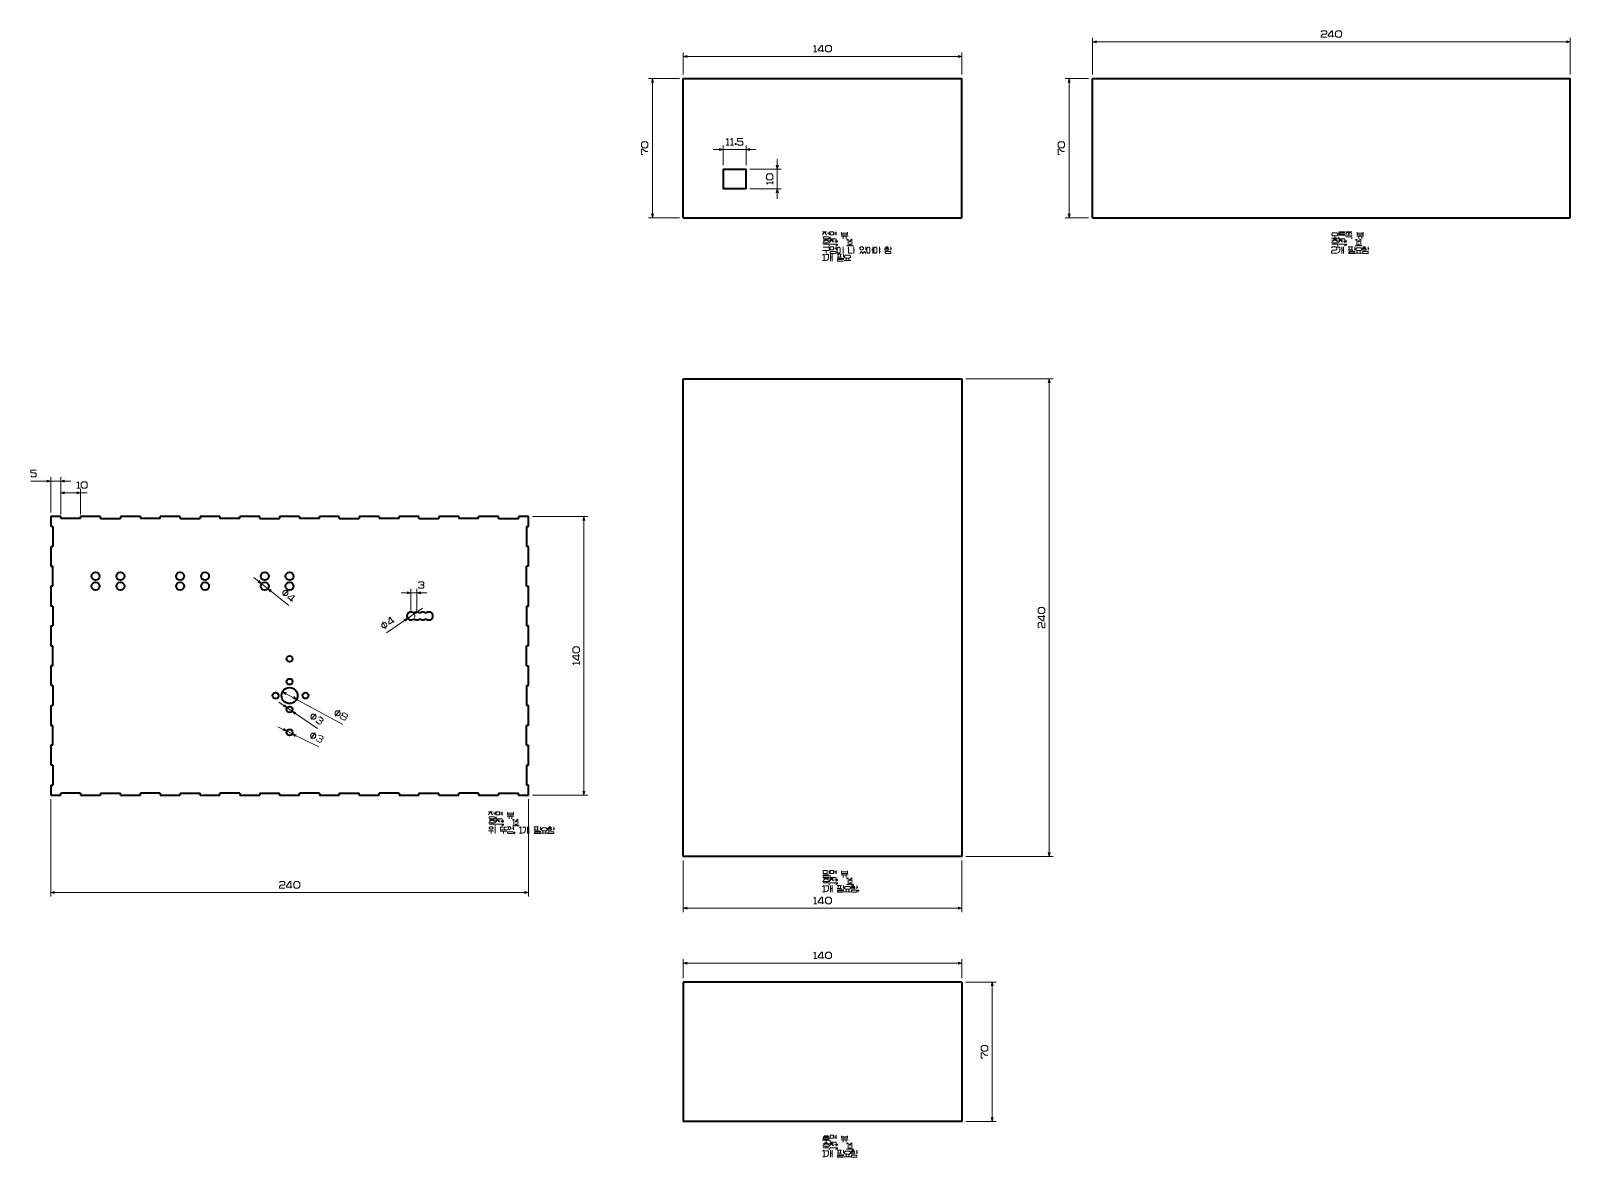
# Model space of a CAD drawing. Extents: x 31 to 805, y 13 to 580.
import ezdxf

# ---------------------------------------------------------------- set-up
doc = ezdxf.new("R2010")
doc.units = 0

msp = doc.modelspace()

# ---------------------------------------------------------------- linework, layer by layer
at = {"color": 7, "lineweight": 13, "ltscale": 0.462764}
for p, q in [((564.587524, 557.527039), (564.587524, 576.037598)), ((804.587524, 557.527039), (804.587524, 576.037598))]:
    msp.add_line(p, q, dxfattribs=at)
at = {"color": 7, "lineweight": 13}
for p, q in [((564.587524, 574.037598), (804.587524, 574.037598)), ((358.906921, 566.64917), (498.906921, 566.64917)), ((343.373138, 485.527039), (343.373138, 555.527039)), ((552.764893, 485.527039), (552.764893, 555.527039)), ((373.906921, 519.829102), (395.406921, 519.829102)), ((406.131927, 495.027039), (406.131927, 515.027039)), ((500.906921, 404.534973), (544.781555, 404.534973)), ((542.781555, 164.534988), (542.781555, 404.534973)), ((30.986118, 353.173035), (51.036259, 353.173035)), ((143.057419, 304.767578), (160.733292, 290.711426)), ((209.738037, 276.967926), (227.80722, 289.372528)), ((155.64473, 242.041351), (175.121674, 228.92569)), ((157.525467, 247.327576), (187.768982, 230.814972)), ((155.205017, 229.78241), (175.745026, 219.667206)), ((358.906921, 162.534988), (358.906921, 136.548599)), ((498.906921, 162.534988), (498.906921, 136.548599)), ((500.906921, 164.534988), (544.781555, 164.534988)), ((358.906921, 138.548599), (498.906921, 138.548599)), ((358.906921, 110.938606), (498.906921, 110.938606)), ((514.130066, 31.398525), (514.130066, 101.398521))]:
    msp.add_line(p, q, dxfattribs=at)
at = {"color": 7, "lineweight": 13, "ltscale": 0.278053}
for p, q in [((358.906921, 557.527039), (358.906921, 568.64917)), ((498.906921, 557.527039), (498.906921, 568.64917))]:
    msp.add_line(p, q, dxfattribs=at)
at = {"color": 7, "lineweight": 13, "ltscale": 0.388345}
for p, q in [((356.906921, 555.527039), (341.373138, 555.527039)), ((356.906921, 485.527039), (341.373138, 485.527039))]:
    msp.add_line(p, q, dxfattribs=at)
at = {"color": 7, "lineweight": 35}
for p, q in [((358.906921, 485.527039), (358.906921, 555.527039)), ((358.906921, 555.527039), (498.906921, 555.527039)), ((498.906921, 485.527039), (498.906921, 555.527039)), ((564.587524, 485.527039), (564.587524, 555.527039)), ((564.587524, 555.527039), (804.587524, 555.527039)), ((804.587524, 485.527039), (804.587524, 555.527039)), ((358.906921, 485.527039), (498.906921, 485.527039)), ((564.587524, 485.527039), (804.587524, 485.527039)), ((358.906921, 164.534988), (358.906921, 404.534973)), ((358.906921, 404.534973), (498.906921, 404.534973)), ((498.906921, 404.534973), (498.906921, 164.534988)), ((498.906921, 164.534988), (358.906921, 164.534988)), ((358.906921, 101.398521), (358.906921, 31.398525)), ((498.906921, 101.398521), (358.906921, 101.398521)), ((498.906921, 101.398521), (498.906921, 31.398525)), ((498.906921, 31.398525), (358.906921, 31.398525))]:
    msp.add_line(p, q, dxfattribs=at)
at = {"color": 7, "lineweight": 13, "ltscale": 0.295566}
for p, q in [((562.587524, 555.527039), (550.764893, 555.527039)), ((562.587524, 485.527039), (550.764893, 485.527039))]:
    msp.add_line(p, q, dxfattribs=at)
at = {"color": 7, "lineweight": 13, "ltscale": 0.245052}
for p, q in [((378.906921, 512.027039), (378.906921, 521.829102)), ((390.406921, 512.027039), (390.406921, 521.829102))]:
    msp.add_line(p, q, dxfattribs=at)
at = {"color": 7, "lineweight": 35, "ltscale": 0.25}
for p, q in [((378.906921, 510.027039), (378.906921, 500.027039)), ((390.406921, 500.027039), (390.406921, 510.027039)), ((56.036259, 334.410706), (46.036259, 334.410706)), ((66.036255, 335.410706), (56.036259, 335.410706)), ((66.036255, 334.410706), (76.036255, 334.410706)), ((86.036255, 335.410706), (76.036255, 335.410706)), ((96.036255, 334.410706), (86.036255, 334.410706)), ((106.036263, 335.410706), (96.036255, 335.410706)), ((106.036263, 334.410706), (116.036263, 334.410706)), ((126.036263, 335.410706), (116.036263, 335.410706)), ((136.036255, 334.410706), (126.036263, 334.410706)), ((146.036255, 335.410706), (136.036255, 335.410706)), ((146.036255, 334.410706), (156.036255, 334.410706)), ((166.036255, 335.410706), (156.036255, 335.410706)), ((176.036255, 334.410706), (166.036255, 334.410706)), ((186.036255, 335.410706), (176.036255, 335.410706)), ((186.036255, 334.410706), (196.036255, 334.410706)), ((206.036255, 335.410706), (196.036255, 335.410706)), ((216.036255, 334.410706), (206.036255, 334.410706)), ((226.036255, 335.410706), (216.036255, 335.410706)), ((226.036255, 334.410706), (236.036255, 334.410706)), ((246.036255, 335.410706), (236.036255, 335.410706)), ((256.036255, 334.410706), (246.036255, 334.410706)), ((266.036255, 335.410706), (256.036255, 335.410706)), ((266.036255, 334.410706), (276.036255, 334.410706)), ((42.036259, 330.410706), (42.036259, 320.410706)), ((280.036255, 330.410706), (280.036255, 320.410706)), ((41.036259, 320.410706), (41.036259, 310.410706)), ((281.036255, 310.410706), (281.036255, 320.410706)), ((42.036259, 300.410706), (42.036259, 310.410706)), ((280.036255, 300.410706), (280.036255, 310.410706)), ((41.036259, 300.410706), (41.036259, 290.410706)), ((281.036255, 290.410706), (281.036255, 300.410706)), ((42.036259, 290.410706), (42.036259, 280.410706)), ((280.036255, 290.410706), (280.036255, 280.410706)), ((41.036259, 280.410706), (41.036259, 270.410706)), ((281.036255, 270.410706), (281.036255, 280.410706)), ((42.036259, 260.410706), (42.036259, 270.410706)), ((280.036255, 260.410706), (280.036255, 270.410706)), ((41.036259, 260.410706), (41.036259, 250.410706)), ((281.036255, 250.410706), (281.036255, 260.410706)), ((42.036259, 250.410706), (42.036259, 240.410706)), ((280.036255, 250.410706), (280.036255, 240.410706)), ((41.036259, 240.410706), (41.036259, 230.410706)), ((281.036255, 230.410706), (281.036255, 240.410706)), ((42.036259, 220.410706), (42.036259, 230.410706)), ((280.036255, 220.410706), (280.036255, 230.410706)), ((41.036259, 220.410706), (41.036259, 210.410706)), ((281.036255, 210.410706), (281.036255, 220.410706)), ((42.036259, 210.410706), (42.036259, 200.410706)), ((280.036255, 210.410706), (280.036255, 200.410706)), ((56.036259, 196.410706), (46.036259, 196.410706)), ((56.036259, 195.410706), (66.036255, 195.410706)), ((66.036255, 196.410706), (76.036255, 196.410706)), ((76.036255, 195.410706), (86.036255, 195.410706)), ((96.036255, 196.410706), (86.036255, 196.410706)), ((96.036255, 195.410706), (106.036263, 195.410706)), ((106.036263, 196.410706), (116.036263, 196.410706)), ((116.036263, 195.410706), (126.036263, 195.410706)), ((136.036255, 196.410706), (126.036263, 196.410706)), ((136.036255, 195.410706), (146.036255, 195.410706)), ((146.036255, 196.410706), (156.036255, 196.410706)), ((156.036255, 195.410706), (166.036255, 195.410706)), ((176.036255, 196.410706), (166.036255, 196.410706)), ((176.036255, 195.410706), (186.036255, 195.410706)), ((186.036255, 196.410706), (196.036255, 196.410706)), ((196.036255, 195.410706), (206.036255, 195.410706)), ((216.036255, 196.410706), (206.036255, 196.410706)), ((216.036255, 195.410706), (226.036255, 195.410706)), ((226.036255, 196.410706), (236.036255, 196.410706)), ((236.036255, 195.410706), (246.036255, 195.410706)), ((256.036255, 196.410706), (246.036255, 196.410706)), ((256.036255, 195.410706), (266.036255, 195.410706)), ((266.036255, 196.410706), (276.036255, 196.410706))]:
    msp.add_line(p, q, dxfattribs=at)
at = {"color": 7, "lineweight": 35, "ltscale": 0.2875}
for p, q in [((378.906921, 510.027039), (390.406921, 510.027039)), ((390.406921, 500.027039), (378.906921, 500.027039))]:
    msp.add_line(p, q, dxfattribs=at)
at = {"color": 7, "lineweight": 13, "ltscale": 0.393125}
for p, q in [((392.406921, 510.027039), (408.131927, 510.027039)), ((392.406921, 500.027039), (408.131927, 500.027039))]:
    msp.add_line(p, q, dxfattribs=at)
at = {"color": 7, "lineweight": 13, "ltscale": 0.444058}
for p, q in [((41.036259, 337.410706), (41.036259, 355.173035)), ((46.036259, 337.410706), (46.036259, 355.173035))]:
    msp.add_line(p, q, dxfattribs=at)
at = {"color": 7, "lineweight": 13, "ltscale": 0.323502}
for p, q in [((46.036259, 336.410706), (46.036259, 349.3508)), ((56.036259, 336.410706), (56.036259, 349.3508))]:
    msp.add_line(p, q, dxfattribs=at)
at = {"color": 7, "lineweight": 13, "ltscale": 0.332637}
msp.add_line((46.036259, 347.3508), (59.341736, 347.3508), dxfattribs=at)
at = {"color": 7, "lineweight": 35, "ltscale": 0.125}
for p, q in [((46.036259, 335.410706), (41.036259, 335.410706)), ((41.036259, 335.410706), (41.036259, 330.410706)), ((281.036255, 335.410706), (276.036255, 335.410706)), ((281.036255, 330.410706), (281.036255, 335.410706)), ((41.036259, 200.410706), (41.036259, 195.410706)), ((41.036259, 195.410706), (46.036259, 195.410706)), ((276.036255, 195.410706), (281.036255, 195.410706)), ((281.036255, 195.410706), (281.036255, 200.410706))]:
    msp.add_line(p, q, dxfattribs=at)
at = {"color": 7, "lineweight": 35, "ltscale": 0.025}
for p, q in [((46.036259, 335.410706), (46.036259, 334.410706)), ((56.036259, 334.410706), (56.036259, 335.410706)), ((66.036255, 334.410706), (66.036255, 335.410706)), ((76.036255, 335.410706), (76.036255, 334.410706)), ((86.036255, 335.410706), (86.036255, 334.410706)), ((96.036255, 334.410706), (96.036255, 335.410706)), ((106.036263, 334.410706), (106.036263, 335.410706)), ((116.036263, 335.410706), (116.036263, 334.410706)), ((126.036263, 335.410706), (126.036263, 334.410706)), ((136.036255, 334.410706), (136.036255, 335.410706)), ((146.036255, 334.410706), (146.036255, 335.410706)), ((156.036255, 335.410706), (156.036255, 334.410706)), ((166.036255, 335.410706), (166.036255, 334.410706)), ((176.036255, 334.410706), (176.036255, 335.410706)), ((186.036255, 334.410706), (186.036255, 335.410706)), ((196.036255, 335.410706), (196.036255, 334.410706)), ((206.036255, 335.410706), (206.036255, 334.410706)), ((216.036255, 334.410706), (216.036255, 335.410706)), ((226.036255, 334.410706), (226.036255, 335.410706)), ((236.036255, 335.410706), (236.036255, 334.410706)), ((246.036255, 335.410706), (246.036255, 334.410706)), ((256.036255, 334.410706), (256.036255, 335.410706)), ((266.036255, 334.410706), (266.036255, 335.410706)), ((276.036255, 335.410706), (276.036255, 334.410706)), ((42.036259, 330.410706), (41.036259, 330.410706)), ((280.036255, 330.410706), (281.036255, 330.410706)), ((41.036259, 320.410706), (42.036259, 320.410706)), ((281.036255, 320.410706), (280.036255, 320.410706)), ((41.036259, 310.410706), (42.036259, 310.410706)), ((281.036255, 310.410706), (280.036255, 310.410706)), ((42.036259, 300.410706), (41.036259, 300.410706)), ((280.036255, 300.410706), (281.036255, 300.410706)), ((42.036259, 290.410706), (41.036259, 290.410706)), ((280.036255, 290.410706), (281.036255, 290.410706)), ((41.036259, 280.410706), (42.036259, 280.410706)), ((281.036255, 280.410706), (280.036255, 280.410706)), ((41.036259, 270.410706), (42.036259, 270.410706)), ((281.036255, 270.410706), (280.036255, 270.410706)), ((42.036259, 260.410706), (41.036259, 260.410706)), ((280.036255, 260.410706), (281.036255, 260.410706)), ((42.036259, 250.410706), (41.036259, 250.410706)), ((280.036255, 250.410706), (281.036255, 250.410706)), ((41.036259, 240.410706), (42.036259, 240.410706)), ((281.036255, 240.410706), (280.036255, 240.410706)), ((41.036259, 230.410706), (42.036259, 230.410706)), ((281.036255, 230.410706), (280.036255, 230.410706)), ((42.036259, 220.410706), (41.036259, 220.410706)), ((280.036255, 220.410706), (281.036255, 220.410706)), ((42.036259, 210.410706), (41.036259, 210.410706)), ((280.036255, 210.410706), (281.036255, 210.410706)), ((41.036259, 200.410706), (42.036259, 200.410706)), ((46.036259, 195.410706), (46.036259, 196.410706)), ((56.036259, 196.410706), (56.036259, 195.410706)), ((66.036255, 196.410706), (66.036255, 195.410706)), ((76.036255, 195.410706), (76.036255, 196.410706)), ((86.036255, 195.410706), (86.036255, 196.410706)), ((96.036255, 196.410706), (96.036255, 195.410706)), ((106.036263, 196.410706), (106.036263, 195.410706)), ((116.036263, 195.410706), (116.036263, 196.410706)), ((126.036263, 195.410706), (126.036263, 196.410706)), ((136.036255, 196.410706), (136.036255, 195.410706)), ((146.036255, 196.410706), (146.036255, 195.410706)), ((156.036255, 195.410706), (156.036255, 196.410706)), ((166.036255, 195.410706), (166.036255, 196.410706)), ((176.036255, 196.410706), (176.036255, 195.410706)), ((186.036255, 196.410706), (186.036255, 195.410706)), ((196.036255, 195.410706), (196.036255, 196.410706)), ((206.036255, 195.410706), (206.036255, 196.410706)), ((216.036255, 196.410706), (216.036255, 195.410706)), ((226.036255, 196.410706), (226.036255, 195.410706)), ((236.036255, 195.410706), (236.036255, 196.410706)), ((246.036255, 195.410706), (246.036255, 196.410706)), ((256.036255, 196.410706), (256.036255, 195.410706)), ((266.036255, 196.410706), (266.036255, 195.410706)), ((276.036255, 195.410706), (276.036255, 196.410706)), ((281.036255, 200.410706), (280.036255, 200.410706))]:
    msp.add_line(p, q, dxfattribs=at)
at = {"color": 8, "lineweight": 13}
for p, q in [((283.036255, 335.410706), (310.917328, 335.410706)), ((308.917328, 195.410706), (308.917328, 335.410706)), ((41.036259, 193.410706), (41.036259, 144.435303)), ((281.036255, 193.410706), (281.036255, 144.435303)), ((283.036255, 195.410706), (310.917328, 195.410706)), ((41.036259, 146.435303), (281.036255, 146.435303))]:
    msp.add_line(p, q, dxfattribs=at)
at = {"color": 8, "lineweight": 13, "ltscale": 0.325}
msp.add_line((217.036255, 297.078491), (230.036255, 297.078491), dxfattribs=at)
at = {"color": 8, "lineweight": 13, "ltscale": 0.291695}
for p, q in [((222.036255, 287.410706), (222.036255, 299.078491)), ((225.036255, 287.410706), (225.036255, 299.078491))]:
    msp.add_line(p, q, dxfattribs=at)
at = {"color": 7, "lineweight": 13, "ltscale": 0.238502}
for p, q in [((358.906921, 103.398521), (358.906921, 112.938606)), ((498.906921, 103.398521), (498.906921, 112.938606))]:
    msp.add_line(p, q, dxfattribs=at)
at = {"color": 7, "lineweight": 13, "ltscale": 0.380579}
for p, q in [((500.906921, 101.398521), (516.130066, 101.398521)), ((500.906921, 31.398525), (516.130066, 31.398525))]:
    msp.add_line(p, q, dxfattribs=at)
at = {"color": 7, "lineweight": 13}
for points in [[(566.519348, 574.555237), (564.587524, 574.037598), (566.519348, 573.519958)], [(679.512512, 579.037598), (680.012512, 579.537598), (681.762512, 579.537598), (682.262512, 579.037598), (682.262512, 578.287598), (681.762512, 577.787598), (680.262512, 577.787598), (679.512512, 577.037598), (679.512512, 576.287598), (682.262512, 576.287598)], [(685.212524, 576.287598), (685.212524, 579.537598), (684.712524, 579.537598), (682.962524, 577.287598), (682.962524, 576.787598), (685.962524, 576.787598)], [(802.65564, 573.519958), (804.587524, 574.037598), (802.65564, 574.555237)], [(360.838776, 567.166809), (358.906921, 566.64917), (360.838776, 566.131531)], [(424.45694, 571.64917), (425.20694, 572.14917)], [(424.45694, 568.89917), (425.95694, 568.89917)], [(425.20694, 572.14917), (425.20694, 568.89917)], [(428.906921, 568.89917), (428.906921, 572.14917), (428.406921, 572.14917), (426.656921, 569.89917), (426.656921, 569.39917), (429.656921, 569.39917)], [(496.975098, 566.131531), (498.906921, 566.64917), (496.975098, 567.166809)], [(343.890778, 553.595215), (343.373138, 555.527039), (342.855499, 553.595215)], [(553.282532, 553.595215), (552.764893, 555.527039), (552.247253, 553.595215)], [(338.623138, 517.302063), (337.873138, 517.302063), (337.873138, 520.052063), (338.623138, 520.052063), (339.873138, 518.802063), (341.123138, 518.802063)], [(376.975067, 519.311462), (378.906921, 519.829102), (376.975067, 520.346741)], [(380.481934, 524.829102), (381.231934, 525.329102)], [(380.481934, 522.079102), (381.981934, 522.079102)], [(381.231934, 525.329102), (381.231934, 522.079102)], [(382.681915, 524.829102), (383.431915, 525.329102)], [(382.681915, 522.079102), (384.181915, 522.079102)], [(383.431915, 525.329102), (383.431915, 522.079102)], [(385.131927, 522.829102), (385.131927, 522.329102)], [(388.83194, 525.329102), (386.08194, 525.329102), (386.08194, 524.079102), (388.33194, 524.079102), (388.83194, 523.579102), (388.83194, 522.579102), (388.33194, 522.079102), (386.58194, 522.079102), (386.08194, 522.579102)], [(392.338776, 520.346741), (390.406921, 519.829102), (392.338776, 519.311462)], [(548.014893, 517.302063), (547.264893, 517.302063), (547.264893, 520.052063), (548.014893, 520.052063), (549.264893, 518.802063), (550.514893, 518.802063)], [(405.614288, 511.958893), (406.131927, 510.027039), (406.649567, 511.958893)], [(400.631927, 503.177032), (403.881927, 503.177032)], [(401.131927, 502.427032), (400.631927, 503.177032)], [(403.881927, 502.427032), (403.881927, 503.927032)], [(406.649567, 498.095184), (406.131927, 500.027039), (405.614288, 498.095184)], [(342.855499, 487.458893), (343.373138, 485.527039), (343.890778, 487.458893)], [(552.247253, 487.458893), (552.764893, 485.527039), (553.282532, 487.458893)], [(428.906921, 477.027039), (429.906921, 478.527039), (430.906921, 477.027039)], [(428.906921, 478.527039), (430.906921, 478.527039)], [(428.906921, 473.027039), (432.406921, 473.027039)], [(429.156921, 474.277039), (432.156921, 474.277039)], [(429.156921, 473.527039), (430.656921, 474.277039), (432.156921, 473.527039)], [(429.156921, 472.277039), (432.156921, 472.277039), (432.156921, 471.277039)], [(429.906921, 474.777039), (431.406921, 474.777039)], [(430.656921, 473.027039), (430.656921, 472.277039)], [(431.406921, 477.777039), (432.156921, 477.777039)], [(432.156921, 478.527039), (432.156921, 477.027039)], [(432.406921, 474.277039), (434.406921, 474.277039)], [(432.406921, 473.277039), (433.406921, 474.277039), (434.406921, 473.277039)], [(432.656921, 476.027039), (432.656921, 475.027039), (435.656921, 475.027039)], [(432.656921, 472.277039), (435.656921, 472.277039), (435.656921, 471.277039)], [(432.906921, 474.777039), (433.906921, 474.777039)], [(434.906921, 478.027039), (435.656921, 478.027039)], [(434.906921, 477.277039), (435.656921, 477.277039)], [(434.906921, 473.777039), (435.656921, 473.777039)], [(435.656921, 478.527039), (435.656921, 476.777039)], [(435.656921, 474.777039), (435.656921, 473.027039)], [(436.156921, 474.027039), (436.156921, 473.527039)], [(436.156921, 472.277039), (436.156921, 471.777039)], [(438.156921, 476.277039), (441.656921, 476.277039)], [(438.406921, 478.277039), (438.406921, 477.027039), (441.406921, 477.027039), (441.406921, 478.277039), (441.406921, 477.777039), (438.406921, 477.777039)], [(439.156921, 476.277039), (439.156921, 475.027039)], [(440.656921, 476.277039), (440.656921, 475.027039)], [(440.906921, 474.277039), (441.656921, 474.777039)], [(441.656921, 474.777039), (441.656921, 471.527039)], [(442.656921, 474.027039), (442.656921, 473.527039)], [(442.656921, 472.277039), (442.656921, 471.777039)], [(442.906921, 474.277039), (443.656921, 474.777039)], [(443.656921, 474.777039), (443.656921, 471.527039)], [(684.587524, 475.277039), (688.087524, 475.277039)], [(684.587524, 473.027039), (688.087524, 473.027039)], [(684.837524, 474.277039), (687.837524, 474.277039)], [(684.837524, 473.527039), (686.337524, 474.277039), (687.837524, 473.527039)], [(684.837524, 472.277039), (687.837524, 472.277039), (687.837524, 471.277039)], [(685.587524, 474.777039), (687.087524, 474.777039)], [(686.337524, 476.527039), (686.337524, 475.277039)], [(686.337524, 473.027039), (686.337524, 472.277039)], [(688.087524, 476.777039), (691.587524, 476.777039)], [(688.087524, 474.277039), (690.087524, 474.277039)], [(688.087524, 473.277039), (689.087524, 474.277039), (690.087524, 473.277039)], [(688.337524, 478.527039), (691.337524, 478.527039), (691.337524, 478.027039), (688.337524, 478.027039), (688.337524, 477.277039), (691.337524, 477.277039)], [(688.337524, 476.027039), (688.337524, 475.027039), (691.337524, 475.027039)], [(688.337524, 472.277039), (691.337524, 472.277039), (691.337524, 471.277039)], [(688.587524, 474.777039), (689.587524, 474.777039)], [(690.587524, 473.777039), (691.337524, 473.777039)], [(691.337524, 474.777039), (691.337524, 473.027039)], [(691.587524, 476.777039), (695.087524, 476.777039)], [(691.837524, 478.527039), (694.837524, 478.527039)], [(691.837524, 477.527039), (692.587524, 478.527039), (693.337524, 477.527039), (694.087524, 478.527039), (694.837524, 477.527039)], [(691.837524, 476.027039), (694.837524, 476.027039), (694.837524, 475.027039)], [(691.837524, 474.027039), (691.837524, 473.527039)], [(691.837524, 472.277039), (691.837524, 471.777039)], [(693.337524, 477.277039), (693.337524, 476.777039)], [(696.587524, 474.277039), (697.337524, 474.777039)], [(697.337524, 476.277039), (700.837524, 476.277039)], [(697.337524, 474.777039), (697.337524, 471.527039)], [(697.587524, 478.277039), (697.587524, 477.027039), (700.587524, 477.027039), (700.587524, 478.277039), (700.587524, 477.777039), (697.587524, 477.777039)], [(698.337524, 476.277039), (698.337524, 475.027039)], [(698.337524, 474.027039), (698.337524, 473.527039)], [(698.337524, 472.277039), (698.337524, 471.777039)], [(698.587524, 474.277039), (699.337524, 474.777039)], [(699.337524, 474.777039), (699.337524, 471.527039)], [(699.837524, 476.277039), (699.837524, 475.027039)], [(428.906921, 469.027039), (432.406921, 469.027039)], [(428.906921, 466.777039), (429.656921, 467.277039)], [(429.156921, 470.777039), (432.156921, 470.777039), (432.156921, 469.527039)], [(429.656921, 467.277039), (429.656921, 464.027039)], [(430.406921, 467.027039), (431.906921, 467.027039), (431.906921, 465.777039), (431.906921, 465.527039), (431.656921, 464.777039), (431.156921, 464.277039), (430.406921, 464.027039)], [(430.656921, 469.027039), (430.656921, 467.527039)], [(432.906921, 467.277039), (432.906921, 463.777039)], [(432.906921, 465.777039), (433.656921, 465.777039)], [(433.656921, 467.277039), (433.656921, 463.777039)], [(434.906921, 470.277039), (435.656921, 470.277039)], [(435.656921, 471.027039), (435.656921, 469.527039)], [(436.156921, 467.277039), (438.406921, 467.277039)], [(436.156921, 465.777039), (438.406921, 465.777039)], [(436.406921, 465.027039), (439.406921, 465.027039), (439.406921, 464.527039), (436.406921, 464.527039), (436.406921, 463.777039), (439.406921, 463.777039)], [(436.656921, 467.277039), (436.656921, 465.777039), (437.906921, 465.777039), (437.906921, 467.277039)], [(439.156921, 471.027039), (439.156921, 467.527039)], [(439.406921, 467.277039), (439.406921, 465.777039)], [(440.656921, 465.277039), (440.656921, 464.027039)], [(440.906921, 471.527039), (442.406921, 471.527039)], [(441.906921, 470.777039), (441.906921, 467.777039), (443.906921, 467.777039)], [(442.156921, 465.277039), (442.156921, 464.027039)], [(442.906921, 471.527039), (444.406921, 471.527039)], [(444.656921, 471.027039), (444.656921, 467.527039)], [(444.656921, 469.277039), (445.156921, 469.277039)], [(447.656921, 467.527039), (448.406921, 468.527039), (449.156921, 467.527039), (449.906921, 468.527039), (450.656921, 467.527039)], [(450.656921, 471.027039), (450.656921, 469.277039)], [(453.406921, 469.527039), (454.156921, 469.527039)], [(454.156921, 471.027039), (454.156921, 467.527039)], [(457.406921, 471.027039), (457.406921, 467.527039)], [(457.406921, 469.777039), (457.906921, 469.777039)], [(457.406921, 468.527039), (457.906921, 468.527039)], [(460.156921, 470.527039), (462.156921, 470.527039)], [(460.656921, 471.027039), (461.656921, 471.027039)], [(463.156921, 471.027039), (463.156921, 469.277039)], [(463.156921, 470.027039), (463.656921, 470.027039)], [(684.587524, 470.527039), (685.087524, 471.027039), (686.837524, 471.027039), (687.337524, 470.527039), (687.337524, 469.777039), (686.837524, 469.277039), (685.337524, 469.277039), (684.587524, 468.527039), (684.587524, 467.777039), (687.337524, 467.777039)], [(687.337524, 470.777039), (688.837524, 470.777039), (688.837524, 469.527039), (688.837524, 469.277039), (688.587524, 468.527039), (688.087524, 468.027039), (687.337524, 467.777039)], [(689.837524, 471.027039), (689.837524, 467.527039)], [(689.837524, 469.527039), (690.587524, 469.527039)], [(690.587524, 471.027039), (690.587524, 467.527039)], [(693.087524, 471.027039), (695.337524, 471.027039)], [(693.087524, 469.527039), (695.337524, 469.527039)], [(693.337524, 468.777039), (696.337524, 468.777039), (696.337524, 468.277039), (693.337524, 468.277039), (693.337524, 467.527039), (696.337524, 467.527039)], [(693.587524, 471.027039), (693.587524, 469.527039), (694.837524, 469.527039), (694.837524, 471.027039)], [(696.337524, 471.027039), (696.337524, 469.527039)], [(696.587524, 471.527039), (698.087524, 471.527039)], [(696.587524, 467.777039), (700.087524, 467.777039)], [(697.587524, 469.027039), (697.587524, 467.777039)], [(698.587524, 471.527039), (700.087524, 471.527039)], [(699.087524, 469.027039), (699.087524, 467.777039)], [(700.087524, 470.527039), (702.087524, 470.527039)], [(700.587524, 471.027039), (701.587524, 471.027039)], [(703.087524, 471.027039), (703.087524, 469.277039)], [(703.087524, 470.027039), (703.587524, 470.027039)], [(428.906921, 464.027039), (430.406921, 464.027039)], [(439.656921, 464.027039), (443.156921, 464.027039)], [(543.299194, 402.603149), (542.781555, 404.534973), (542.263916, 402.603149)], [(33.736118, 358.673035), (30.986118, 358.673035), (30.986118, 357.423035), (33.236118, 357.423035), (33.736118, 356.923035), (33.736118, 355.923035), (33.236118, 355.423035), (31.486118, 355.423035), (30.986118, 355.923035)], [(39.104408, 352.655396), (41.036259, 353.173035), (39.104408, 353.690674)], [(47.968109, 353.690674), (46.036259, 353.173035), (47.968109, 352.655396)], [(54.141731, 352.3508), (54.891731, 352.8508)], [(54.141731, 349.6008), (55.641731, 349.6008)], [(54.891731, 352.8508), (54.891731, 349.6008)], [(47.968109, 347.868439), (46.036259, 347.3508), (47.968109, 346.83316)], [(54.104408, 346.83316), (56.036259, 347.3508), (54.104408, 347.868439)], [(145.136658, 302.452789), (146.970886, 301.655518), (145.781006, 303.263092)], [(151.935867, 298.368652), (150.101639, 299.165894), (151.291504, 297.55835)], [(157.568954, 295.78302), (160.295273, 298.086761)], [(161.546692, 292.93927), (163.569534, 295.483002), (163.178192, 295.794189), (160.408051, 295.122375), (160.096848, 294.731018), (162.444916, 292.8638)], [(224.984802, 288.062805), (223.68512, 286.542664), (225.57074, 287.20929)], [(209.375549, 279.144989), (207.971741, 282.426666)], [(213.259979, 282.114929), (211.420593, 284.794312), (211.008362, 284.511322), (210.83905, 281.665924), (211.12204, 281.253723), (213.595337, 282.95163)], [(219.087708, 282.758636), (220.387421, 284.278778), (218.50177, 283.612152)], [(540.531555, 285.159973), (537.281555, 285.159973), (537.281555, 284.659973), (539.531555, 282.909973), (540.031555, 282.909973), (540.031555, 285.909973)], [(537.781555, 279.459991), (537.281555, 279.959991), (537.281555, 281.709991), (537.781555, 282.209991), (538.531555, 282.209991), (539.031555, 281.709991), (539.031555, 280.209991), (539.781555, 279.459991), (540.531555, 279.459991), (540.531555, 282.209991)], [(159.469116, 246.85614), (157.525467, 247.327576), (158.972992, 245.947479)], [(157.900513, 239.898254), (159.792053, 239.248566), (158.47879, 240.756989)], [(162.603409, 243.965302), (164.547058, 243.493866), (163.099518, 244.873962)], [(164.171997, 236.923218), (162.280457, 237.572906), (163.593735, 236.064484)], [(171.773499, 233.591522), (174.309082, 236.103668)], [(175.633453, 234.60907), (176.327454, 234.744537), (177.779022, 233.767059), (177.91449, 233.073059), (177.635193, 232.658325), (176.941193, 232.522858), (175.904358, 233.221069), (176.941193, 232.522858), (177.07663, 231.828857), (176.657715, 231.206757), (175.963715, 231.071289), (174.512146, 232.048767), (174.376678, 232.742767)], [(184.002472, 235.150146), (186.294098, 237.886627)], [(187.710999, 235.403992), (187.032562, 235.204773), (186.673157, 234.546478), (186.872406, 233.868042), (188.408356, 233.029419), (189.086823, 233.228668), (189.446228, 233.886932), (189.246979, 234.565399)], [(157.728806, 227.962524), (159.690582, 227.573425), (158.186188, 228.891296)], [(164.343719, 225.858948), (162.381927, 226.248047), (163.886322, 224.930176)], [(171.799133, 223.839783), (173.973389, 226.67041)], [(175.486938, 225.367706), (176.156372, 225.595367), (177.726349, 224.822235), (177.95401, 224.152771), (177.733093, 223.704224), (177.063629, 223.476563), (175.942261, 224.028809), (177.063629, 223.476563), (177.29129, 222.807098), (176.959961, 222.134277), (176.290497, 221.906616), (174.720551, 222.679749), (174.492889, 223.349213)], [(261.053894, 185.515045), (262.053894, 187.015045), (263.053894, 185.515045)], [(261.053894, 187.015045), (263.053894, 187.015045)], [(263.553894, 186.265045), (264.303894, 186.265045)], [(264.303894, 187.015045), (264.303894, 185.515045)], [(267.053894, 186.515045), (267.803894, 186.515045)], [(267.053894, 185.765045), (267.803894, 185.765045)], [(267.803894, 187.015045), (267.803894, 185.265045)], [(270.553894, 186.765045), (270.553894, 185.515045), (273.553894, 185.515045), (273.553894, 186.765045), (273.553894, 186.265045), (270.553894, 186.265045)], [(261.053894, 181.515045), (264.553894, 181.515045)], [(261.303894, 182.765045), (264.303894, 182.765045)], [(261.303894, 182.015045), (262.803894, 182.765045), (264.303894, 182.015045)], [(261.303894, 180.765045), (264.303894, 180.765045), (264.303894, 179.765045)], [(262.053894, 183.265045), (263.553894, 183.265045)], [(262.803894, 181.515045), (262.803894, 180.765045)], [(264.303894, 179.515045), (264.303894, 176.015045)], [(264.553894, 182.765045), (266.553894, 182.765045)], [(264.553894, 181.765045), (265.553894, 182.765045), (266.553894, 181.765045)], [(264.803894, 184.515045), (264.803894, 183.515045), (267.803894, 183.515045)], [(264.803894, 180.765045), (267.803894, 180.765045), (267.803894, 179.765045)], [(265.053894, 183.265045), (266.053894, 183.265045)], [(267.053894, 182.265045), (267.803894, 182.265045)], [(268.303894, 179.265045), (267.053894, 179.265045), (267.053894, 178.015045), (268.303894, 178.015045)], [(267.803894, 183.265045), (267.803894, 181.515045)], [(268.303894, 182.515045), (268.303894, 182.015045)], [(268.303894, 180.765045), (268.303894, 180.265045)], [(270.053894, 179.265045), (268.803894, 179.265045), (268.803894, 178.015045), (270.053894, 178.015045)], [(270.303894, 184.765045), (273.803894, 184.765045)], [(270.303894, 179.515045), (271.053894, 179.515045), (271.053894, 178.765045), (270.803894, 178.265045), (270.303894, 178.015045)], [(271.303894, 184.765045), (271.303894, 183.515045)], [(271.303894, 179.515045), (272.053894, 179.515045), (272.053894, 178.765045), (271.803894, 178.265045), (271.303894, 178.015045)], [(272.553894, 178.765045), (273.553894, 178.765045)], [(272.803894, 184.765045), (272.803894, 183.515045)], [(273.053894, 182.765045), (273.803894, 183.265045)], [(273.053894, 180.015045), (274.553894, 180.015045)], [(273.553894, 179.515045), (273.553894, 178.015045)], [(273.803894, 183.265045), (273.803894, 180.015045)], [(274.803894, 182.515045), (274.803894, 182.015045)], [(274.803894, 180.765045), (274.803894, 180.265045)], [(275.053894, 182.765045), (275.803894, 183.265045)], [(275.053894, 180.015045), (276.553894, 180.015045)], [(275.803894, 183.265045), (275.803894, 180.015045)], [(276.553894, 179.015045), (277.303894, 179.515045)], [(277.303894, 179.515045), (277.303894, 176.265045)], [(278.053894, 179.265045), (279.553894, 179.265045), (279.553894, 178.015045), (279.553894, 177.765045), (279.303894, 177.015045), (278.803894, 176.515045), (278.053894, 176.265045)], [(280.553894, 179.515045), (280.553894, 176.015045)], [(280.553894, 178.015045), (281.303894, 178.015045)], [(281.303894, 179.515045), (281.303894, 176.015045)], [(283.803894, 179.515045), (286.053894, 179.515045)], [(283.803894, 178.015045), (286.053894, 178.015045)], [(284.303894, 179.515045), (284.303894, 178.015045), (285.553894, 178.015045), (285.553894, 179.515045)], [(287.053894, 179.515045), (287.053894, 178.015045)], [(290.803894, 179.015045), (292.803894, 179.015045)], [(291.303894, 179.515045), (292.303894, 179.515045)], [(293.803894, 179.515045), (293.803894, 177.765045)], [(293.803894, 178.515045), (294.303894, 178.515045)], [(261.053894, 177.515045), (263.553894, 177.515045)], [(262.303894, 177.515045), (262.303894, 176.015045)], [(266.803894, 177.265045), (270.303894, 177.265045)], [(268.553894, 177.265045), (268.553894, 176.015045)], [(274.303894, 176.265045), (273.803894, 176.265045), (273.803894, 176.765045), (274.303894, 176.765045), (274.303894, 176.015045), (274.053894, 175.765045)], [(274.053894, 176.265045), (274.053894, 176.765045)], [(276.553894, 176.265045), (278.053894, 176.265045)], [(284.053894, 177.265045), (287.053894, 177.265045), (287.053894, 176.765045), (284.053894, 176.765045), (284.053894, 176.015045), (287.053894, 176.015045)], [(287.303894, 176.265045), (290.803894, 176.265045)], [(288.303894, 177.515045), (288.303894, 176.265045)], [(289.803894, 177.515045), (289.803894, 176.265045)], [(542.263916, 166.466843), (542.781555, 164.534988), (543.299194, 166.466843)], [(432.156921, 155.284988), (429.156921, 155.284988), (429.156921, 154.034988), (432.156921, 154.034988)], [(429.156921, 154.784988), (432.156921, 154.784988)], [(432.156921, 157.534988), (432.156921, 156.034988)], [(432.656921, 155.034988), (432.656921, 154.034988), (435.656921, 154.034988)], [(434.906921, 157.034988), (435.656921, 157.034988)], [(434.906921, 156.284988), (435.656921, 156.284988)], [(435.656921, 157.534988), (435.656921, 155.784988)], [(438.156921, 155.284988), (441.656921, 155.284988)], [(438.406921, 157.284988), (438.406921, 156.034988), (441.406921, 156.034988), (441.406921, 157.284988), (441.406921, 156.784988), (438.406921, 156.784988)], [(439.156921, 155.284988), (439.156921, 154.034988)], [(440.656921, 155.284988), (440.656921, 154.034988)], [(428.906921, 152.034988), (432.406921, 152.034988)], [(428.906921, 149.534988), (429.656921, 150.034988)], [(429.156921, 153.284988), (432.156921, 153.284988)], [(429.156921, 152.534988), (430.656921, 153.284988), (432.156921, 152.534988)], [(429.156921, 151.284988), (432.156921, 151.284988), (432.156921, 150.284988)], [(429.656921, 150.034988), (429.656921, 146.784988)], [(429.906921, 153.784988), (431.406921, 153.784988)], [(430.406921, 149.784988), (431.906921, 149.784988), (431.906921, 148.534988), (431.906921, 148.284988), (431.656921, 147.534988), (431.156921, 147.034988), (430.406921, 146.784988)], [(430.656921, 152.034988), (430.656921, 151.284988)], [(432.406921, 153.284988), (434.406921, 153.284988)], [(432.406921, 152.284988), (433.406921, 153.284988), (434.406921, 152.284988)], [(432.656921, 151.284988), (435.656921, 151.284988), (435.656921, 150.284988)], [(432.906921, 153.784988), (433.906921, 153.784988)], [(432.906921, 150.034988), (432.906921, 146.534988)], [(432.906921, 148.534988), (433.656921, 148.534988)], [(433.656921, 150.034988), (433.656921, 146.534988)], [(434.906921, 152.784988), (435.656921, 152.784988)], [(435.656921, 153.784988), (435.656921, 152.034988)], [(436.156921, 153.034988), (436.156921, 152.534988)], [(436.156921, 151.284988), (436.156921, 150.784988)], [(436.156921, 150.034988), (438.406921, 150.034988)], [(436.156921, 148.534988), (438.406921, 148.534988)], [(436.406921, 147.784988), (439.406921, 147.784988), (439.406921, 147.284988), (436.406921, 147.284988), (436.406921, 146.534988), (439.406921, 146.534988)], [(436.656921, 150.034988), (436.656921, 148.534988), (437.906921, 148.534988), (437.906921, 150.034988)], [(439.406921, 150.034988), (439.406921, 148.534988)], [(440.656921, 148.034988), (440.656921, 146.784988)], [(440.906921, 153.284988), (441.656921, 153.784988)], [(440.906921, 150.534988), (442.406921, 150.534988)], [(441.656921, 153.784988), (441.656921, 150.534988)], [(442.156921, 148.034988), (442.156921, 146.784988)], [(442.656921, 153.034988), (442.656921, 152.534988)], [(442.656921, 151.284988), (442.656921, 150.784988)], [(442.906921, 153.284988), (443.656921, 153.784988)], [(442.906921, 150.534988), (444.406921, 150.534988)], [(443.156921, 149.534988), (445.156921, 149.534988)], [(443.656921, 153.784988), (443.656921, 150.534988)], [(443.656921, 150.034988), (444.656921, 150.034988)], [(446.156921, 150.034988), (446.156921, 148.284988)], [(446.156921, 149.034988), (446.656921, 149.034988)], [(446.906921, 147.534988), (446.906921, 147.034988)], [(424.45694, 143.548599), (425.20694, 144.048599)], [(424.45694, 140.798599), (425.95694, 140.798599)], [(425.20694, 144.048599), (425.20694, 140.798599)], [(428.906921, 140.798599), (428.906921, 144.048599), (428.406921, 144.048599), (426.656921, 141.798599), (426.656921, 141.298599), (429.656921, 141.298599)], [(428.906921, 146.784988), (430.406921, 146.784988)], [(439.656921, 146.784988), (443.156921, 146.784988)], [(360.838776, 139.066238), (358.906921, 138.548599), (360.838776, 138.03096)], [(496.975098, 138.03096), (498.906921, 138.548599), (496.975098, 139.066238)], [(424.45694, 115.938606), (425.20694, 116.438606)], [(425.20694, 116.438606), (425.20694, 113.188606)], [(428.906921, 113.188606), (428.906921, 116.438606), (428.406921, 116.438606), (426.656921, 114.188606), (426.656921, 113.688606), (429.656921, 113.688606)], [(360.838776, 111.456245), (358.906921, 110.938606), (360.838776, 110.420967)], [(424.45694, 113.188606), (425.95694, 113.188606)], [(496.975098, 110.420967), (498.906921, 110.938606), (496.975098, 111.456245)], [(514.647705, 99.466675), (514.130066, 101.398521), (513.612427, 99.466675)], [(509.380066, 63.173523), (508.630066, 63.173523), (508.630066, 65.923523), (509.380066, 65.923523), (510.630066, 64.673523), (511.880066, 64.673523)], [(513.612427, 33.330376), (514.130066, 31.398525), (514.647705, 33.330376)], [(429.156921, 23.648521), (432.156921, 23.648521)], [(429.656921, 24.148521), (431.656921, 24.148521)], [(434.906921, 23.898521), (435.656921, 23.898521)], [(435.656921, 24.398521), (435.656921, 22.648521)], [(438.406921, 24.148521), (438.406921, 22.898521), (441.406921, 22.898521), (441.406921, 24.148521), (441.406921, 23.648521), (438.406921, 23.648521)], [(428.906921, 21.898521), (432.406921, 21.898521)], [(428.906921, 18.898521), (432.406921, 18.898521)], [(428.906921, 16.398521), (429.656921, 16.898521)], [(429.156921, 20.148521), (432.156921, 20.148521)], [(429.156921, 19.398521), (430.656921, 20.148521), (432.156921, 19.398521)], [(429.156921, 18.148521), (432.156921, 18.148521), (432.156921, 17.148521)], [(429.656921, 16.898521), (429.656921, 13.648521)], [(429.906921, 20.648521), (431.406921, 20.648521)], [(430.406921, 16.648521), (431.906921, 16.648521), (431.906921, 15.398521), (431.906921, 15.148521), (431.656921, 14.398521), (431.156921, 13.898521), (430.406921, 13.648521)], [(430.656921, 21.898521), (430.656921, 20.898521)], [(430.656921, 18.898521), (430.656921, 18.148521)], [(432.406921, 20.148521), (434.406921, 20.148521)], [(432.406921, 19.148521), (433.406921, 20.148521), (434.406921, 19.148521)], [(432.656921, 21.898521), (432.656921, 20.898521), (435.656921, 20.898521)], [(432.656921, 18.148521), (435.656921, 18.148521), (435.656921, 17.148521)], [(432.906921, 20.648521), (433.906921, 20.648521)], [(432.906921, 16.898521), (432.906921, 13.398521)], [(433.656921, 16.898521), (433.656921, 13.398521)], [(434.906921, 23.148521), (435.656921, 23.148521)], [(434.906921, 19.648521), (435.656921, 19.648521)], [(435.656921, 20.648521), (435.656921, 18.898521)], [(436.156921, 19.898521), (436.156921, 19.398521)], [(436.156921, 18.148521), (436.156921, 17.648521)], [(436.156921, 16.898521), (438.406921, 16.898521)], [(436.656921, 16.898521), (436.656921, 15.398521), (437.906921, 15.398521), (437.906921, 16.898521)], [(438.156921, 22.148521), (441.656921, 22.148521)], [(439.156921, 22.148521), (439.156921, 20.898521)], [(439.406921, 16.898521), (439.406921, 15.398521)], [(440.656921, 22.148521), (440.656921, 20.898521)], [(440.906921, 20.148521), (441.656921, 20.648521)], [(440.906921, 17.398521), (442.406921, 17.398521)], [(441.656921, 20.648521), (441.656921, 17.398521)], [(442.656921, 19.898521), (442.656921, 19.398521)], [(442.656921, 18.148521), (442.656921, 17.648521)], [(442.906921, 20.148521), (443.656921, 20.648521)], [(442.906921, 17.398521), (444.406921, 17.398521)], [(443.156921, 16.398521), (445.156921, 16.398521)], [(443.656921, 20.648521), (443.656921, 17.398521)], [(443.656921, 16.898521), (444.656921, 16.898521)], [(446.156921, 16.898521), (446.156921, 15.148521)], [(446.156921, 15.898521), (446.656921, 15.898521)], [(428.906921, 13.648521), (430.406921, 13.648521)], [(432.906921, 15.398521), (433.656921, 15.398521)], [(436.156921, 15.398521), (438.406921, 15.398521)], [(436.406921, 14.648521), (439.406921, 14.648521), (439.406921, 14.148521), (436.406921, 14.148521), (436.406921, 13.398521), (439.406921, 13.398521)], [(439.656921, 13.648521), (443.156921, 13.648521)], [(440.656921, 14.898521), (440.656921, 13.648521)], [(442.156921, 14.898521), (442.156921, 13.648521)]]:
    msp.add_lwpolyline(points, dxfattribs=at)
for points in [[(687.412476, 579.537598), (688.912476, 579.537598), (689.662476, 578.787598), (689.662476, 577.037598), (688.912476, 576.287598), (687.412476, 576.287598), (686.662476, 577.037598), (686.662476, 578.787598)], [(431.106934, 572.14917), (432.606934, 572.14917), (433.356934, 571.39917), (433.356934, 569.64917), (432.606934, 568.89917), (431.106934, 568.89917), (430.356934, 569.64917), (430.356934, 571.39917)], [(337.873138, 521.502075), (337.873138, 523.002075), (338.623138, 523.752075), (340.373138, 523.752075), (341.123138, 523.002075), (341.123138, 521.502075), (340.373138, 520.752075), (338.623138, 520.752075)], [(384.881927, 522.829102), (385.381927, 522.829102), (385.381927, 522.329102), (384.881927, 522.329102)], [(547.264893, 521.502075), (547.264893, 523.002075), (548.014893, 523.752075), (549.764893, 523.752075), (550.514893, 523.002075), (550.514893, 521.502075), (549.764893, 520.752075), (548.014893, 520.752075)], [(400.631927, 505.377045), (400.631927, 506.877045), (401.381927, 507.627045), (403.131927, 507.627045), (403.881927, 506.877045), (403.881927, 505.377045), (403.131927, 504.627045), (401.381927, 504.627045)], [(429.406921, 476.027039), (431.906921, 476.027039), (432.156921, 475.777039), (432.156921, 475.277039), (431.906921, 475.027039), (429.406921, 475.027039), (429.156921, 475.277039), (429.156921, 475.777039)], [(432.656921, 478.527039), (434.406921, 478.527039), (434.406921, 477.027039), (432.656921, 477.027039)], [(435.906921, 474.027039), (436.406921, 474.027039), (436.406921, 473.527039), (435.906921, 473.527039)], [(435.906921, 472.277039), (436.406921, 472.277039), (436.406921, 471.777039), (435.906921, 471.777039)], [(442.406921, 474.027039), (442.906921, 474.027039), (442.906921, 473.527039), (442.406921, 473.527039)], [(442.406921, 472.277039), (442.906921, 472.277039), (442.906921, 471.777039), (442.406921, 471.777039)], [(685.337524, 478.027039), (687.337524, 478.027039), (687.837524, 477.527039), (687.837524, 477.027039), (687.337524, 476.527039), (685.337524, 476.527039), (684.837524, 477.027039), (684.837524, 477.527039)], [(691.587524, 474.027039), (692.087524, 474.027039), (692.087524, 473.527039), (691.587524, 473.527039)], [(691.587524, 472.277039), (692.087524, 472.277039), (692.087524, 471.777039), (691.587524, 471.777039)], [(698.087524, 474.027039), (698.587524, 474.027039), (698.587524, 473.527039), (698.087524, 473.527039)], [(698.087524, 472.277039), (698.587524, 472.277039), (698.587524, 471.777039), (698.087524, 471.777039)], [(432.656921, 471.027039), (434.406921, 471.027039), (434.406921, 469.527039), (432.656921, 469.527039)], [(432.906921, 468.527039), (435.406921, 468.527039), (435.656921, 468.277039), (435.656921, 467.777039), (435.406921, 467.527039), (432.906921, 467.527039), (432.656921, 467.777039), (432.656921, 468.277039)], [(436.656921, 470.777039), (437.156921, 470.777039), (437.656921, 470.277039), (437.656921, 468.277039), (437.156921, 467.777039), (436.656921, 467.777039), (436.156921, 468.277039), (436.156921, 470.277039)], [(440.406921, 466.777039), (442.406921, 466.777039), (442.906921, 466.277039), (442.906921, 465.777039), (442.406921, 465.277039), (440.406921, 465.277039), (439.906921, 465.777039), (439.906921, 466.277039)], [(448.156921, 471.027039), (448.906921, 471.027039), (449.406921, 470.527039), (449.406921, 470.027039), (448.906921, 469.527039), (448.156921, 469.527039), (447.656921, 470.027039), (447.656921, 470.527039)], [(451.656921, 470.777039), (452.156921, 470.777039), (452.656921, 470.277039), (452.656921, 468.277039), (452.156921, 467.777039), (451.656921, 467.777039), (451.156921, 468.277039), (451.156921, 470.277039)], [(455.156921, 470.777039), (455.656921, 470.777039), (456.156921, 470.277039), (456.156921, 468.277039), (455.656921, 467.777039), (455.156921, 467.777039), (454.656921, 468.277039), (454.656921, 470.277039)], [(460.406921, 470.027039), (461.906921, 470.027039), (462.156921, 469.777039), (462.156921, 469.527039), (461.906921, 469.277039), (460.406921, 469.277039), (460.156921, 469.527039), (460.156921, 469.777039)], [(460.406921, 468.527039), (463.156921, 468.527039), (463.156921, 467.527039), (460.406921, 467.527039)], [(697.337524, 470.527039), (699.337524, 470.527039), (699.837524, 470.027039), (699.837524, 469.527039), (699.337524, 469.027039), (697.337524, 469.027039), (696.837524, 469.527039), (696.837524, 470.027039)], [(700.337524, 470.027039), (701.837524, 470.027039), (702.087524, 469.777039), (702.087524, 469.527039), (701.837524, 469.277039), (700.337524, 469.277039), (700.087524, 469.527039), (700.087524, 469.777039)], [(700.337524, 468.527039), (703.087524, 468.527039), (703.087524, 467.527039), (700.337524, 467.527039)], [(57.091736, 352.8508), (58.591736, 352.8508), (59.341736, 352.1008), (59.341736, 350.3508), (58.591736, 349.6008), (57.091736, 349.6008), (56.341736, 350.3508), (56.341736, 352.1008)], [(159.936569, 296.136139), (160.009186, 296.227448), (160.108765, 296.446381), (160.172028, 296.619659), (160.198975, 296.747284), (160.216583, 296.956879), (160.188538, 297.202759), (160.124176, 297.402985), (160.069183, 297.521271), (159.968506, 297.675842), (159.822189, 297.86673), (159.730865, 297.939362), (159.639557, 298.011963), (159.420624, 298.111542), (159.247345, 298.174805), (159.11972, 298.201752), (158.910141, 298.21936), (158.664246, 298.191315), (158.46402, 298.126953), (158.345734, 298.07196), (158.191162, 297.971283), (158.000275, 297.824982), (157.927658, 297.733643), (157.855042, 297.642334), (157.755463, 297.423401), (157.6922, 297.250122), (157.665253, 297.122498), (157.647644, 296.912933), (157.67569, 296.667023), (157.740051, 296.466797), (157.795059, 296.348511), (157.895721, 296.193939), (158.042038, 296.003052), (158.133362, 295.93045), (158.22467, 295.857819), (158.443604, 295.75824), (158.616882, 295.694977), (158.744507, 295.66803), (158.954086, 295.650421), (159.199982, 295.678467), (159.400208, 295.742828), (159.518494, 295.797852), (159.673065, 295.898499), (159.863953, 296.04483)], [(537.281555, 287.359985), (537.281555, 288.859985), (538.031555, 289.609985), (539.781555, 289.609985), (540.531555, 288.859985), (540.531555, 287.359985), (539.781555, 286.609985), (538.031555, 286.609985)], [(209.731659, 281.512146), (209.665619, 281.608337), (209.485474, 281.7677), (209.338348, 281.878967), (209.224213, 281.942108), (209.028992, 282.020355), (208.785675, 282.065582), (208.575378, 282.062744), (208.446167, 282.0448), (208.26889, 281.993835), (208.043488, 281.909882), (207.947327, 281.843842), (207.851135, 281.777802), (207.691772, 281.597656), (207.580536, 281.450531), (207.517365, 281.336395), (207.439117, 281.141174), (207.39389, 280.897858), (207.396759, 280.687561), (207.414673, 280.55835), (207.465637, 280.381073), (207.549622, 280.15567), (207.615631, 280.059509), (207.681671, 279.963318), (207.861816, 279.803955), (208.008942, 279.692719), (208.123077, 279.629547), (208.318298, 279.5513), (208.561615, 279.506073), (208.771942, 279.508942), (208.901123, 279.526855), (209.07843, 279.57782), (209.303802, 279.661774), (209.399994, 279.727814), (209.496155, 279.793854), (209.655518, 279.973999), (209.766785, 280.121124), (209.829956, 280.23526), (209.908173, 280.430481), (209.9534, 280.673798), (209.950562, 280.884094), (209.932617, 281.013306), (209.881653, 281.190582), (209.797699, 281.415985)], [(174.105774, 234.130798), (174.170929, 234.22757), (174.252899, 234.453674), (174.302246, 234.631409), (174.319031, 234.760773), (174.320007, 234.9711), (174.272583, 235.213989), (174.192596, 235.408508), (174.128418, 235.522064), (174.015839, 235.668213), (173.854889, 235.846924), (173.758118, 235.912079), (173.661346, 235.977234), (173.435211, 236.059204), (173.257477, 236.108551), (173.128113, 236.125336), (172.917786, 236.126312), (172.674896, 236.078888), (172.480377, 235.998901), (172.366821, 235.934723), (172.220703, 235.822144), (172.041992, 235.661194), (171.976807, 235.564423), (171.911652, 235.467651), (171.829712, 235.241516), (171.780334, 235.063782), (171.76355, 234.934418), (171.762573, 234.724091), (171.809998, 234.481201), (171.889984, 234.286682), (171.954163, 234.173126), (172.066742, 234.027008), (172.227722, 233.848297), (172.324493, 233.783112), (172.421265, 233.717957), (172.647369, 233.636017), (172.825104, 233.586639), (172.954468, 233.569855), (173.164795, 233.568878), (173.407684, 233.616302), (173.602203, 233.696289), (173.715759, 233.760468), (173.861908, 233.873047), (174.040619, 234.034027)], [(186.274658, 235.903412), (186.330566, 236.005798), (186.391174, 236.238556), (186.423859, 236.420105), (186.428558, 236.550446), (186.410004, 236.759949), (186.340271, 236.997406), (186.242584, 237.183685), (186.168152, 237.290771), (186.042511, 237.425842), (185.865662, 237.588867), (185.763275, 237.644775), (185.660858, 237.700684), (185.428131, 237.761292), (185.246552, 237.793945), (185.116211, 237.798676), (184.906708, 237.780121), (184.66925, 237.710388), (184.483002, 237.612701), (184.375885, 237.538269), (184.240814, 237.412628), (184.077789, 237.235779), (184.021881, 237.133362), (183.965973, 237.030975), (183.905365, 236.798218), (183.872711, 236.616669), (183.868011, 236.486328), (183.886536, 236.276825), (183.956268, 236.039368), (184.053955, 235.853088), (184.128418, 235.746002), (184.254059, 235.610931), (184.430878, 235.447906), (184.533295, 235.391998), (184.635681, 235.33609), (184.868439, 235.275482), (185.049988, 235.242828), (185.180328, 235.238098), (185.389832, 235.256653), (185.627289, 235.326385), (185.813568, 235.424072), (185.920685, 235.498505), (186.055725, 235.624146), (186.21875, 235.800995)], [(188.42984, 236.720551), (189.96579, 235.881927), (190.165039, 235.203491), (189.925446, 234.764618), (189.246979, 234.565399), (187.710999, 235.403992), (187.51178, 236.082458), (187.751373, 236.521301)], [(174.037567, 224.68811), (174.089111, 224.792786), (174.139862, 225.027893), (174.164856, 225.210663), (174.164063, 225.341095), (174.136719, 225.549622), (174.057037, 225.783936), (173.951569, 225.965912), (173.872681, 226.069794), (173.741455, 226.199432), (173.557892, 226.354858), (173.453247, 226.406403), (173.348572, 226.457947), (173.113464, 226.508698), (172.930725, 226.533661), (172.800262, 226.532867), (172.591736, 226.505524), (172.357422, 226.425842), (172.175446, 226.320404), (172.071564, 226.241516), (171.941925, 226.110291), (171.786499, 225.926727), (171.734955, 225.822052), (171.683441, 225.717407), (171.63266, 225.4823), (171.607697, 225.29953), (171.60849, 225.169098), (171.635834, 224.960571), (171.715515, 224.726257), (171.820953, 224.544281), (171.899841, 224.440399), (172.031067, 224.31076), (172.21463, 224.155334), (172.319305, 224.10379), (172.42395, 224.052246), (172.659058, 224.001495), (172.841827, 223.976501), (172.97226, 223.977295), (173.180786, 224.004639), (173.4151, 224.08432), (173.597076, 224.189789), (173.700958, 224.268677), (173.830597, 224.399902), (173.986023, 224.583466)], [(264.803894, 187.015045), (266.553894, 187.015045), (266.553894, 185.515045), (264.803894, 185.515045)], [(261.553894, 184.515045), (264.053894, 184.515045), (264.303894, 184.265045), (264.303894, 183.765045), (264.053894, 183.515045), (261.553894, 183.515045), (261.303894, 183.765045), (261.303894, 184.265045)], [(261.803894, 179.515045), (262.803894, 179.515045), (263.303894, 179.015045), (263.303894, 178.765045), (262.803894, 178.265045), (261.803894, 178.265045), (261.303894, 178.765045), (261.303894, 179.015045)], [(268.053894, 182.515045), (268.553894, 182.515045), (268.553894, 182.015045), (268.053894, 182.015045)], [(268.053894, 180.765045), (268.553894, 180.765045), (268.553894, 180.265045), (268.053894, 180.265045)], [(274.553894, 182.515045), (275.053894, 182.515045), (275.053894, 182.015045), (274.553894, 182.015045)], [(274.553894, 180.765045), (275.053894, 180.765045), (275.053894, 180.265045), (274.553894, 180.265045)], [(288.053894, 179.015045), (290.053894, 179.015045), (290.553894, 178.515045), (290.553894, 178.015045), (290.053894, 177.515045), (288.053894, 177.515045), (287.553894, 178.015045), (287.553894, 178.515045)], [(291.053894, 178.515045), (292.553894, 178.515045), (292.803894, 178.265045), (292.803894, 178.015045), (292.553894, 177.765045), (291.053894, 177.765045), (290.803894, 178.015045), (290.803894, 178.265045)], [(270.803894, 177.015045), (273.303894, 177.015045), (273.553894, 176.765045), (273.553894, 176.265045), (273.303894, 176.015045), (270.803894, 176.015045), (270.553894, 176.265045), (270.553894, 176.765045)], [(291.053894, 177.015045), (293.803894, 177.015045), (293.803894, 176.015045), (291.053894, 176.015045)], [(429.156921, 157.534988), (431.156921, 157.534988), (431.156921, 156.034988), (429.156921, 156.034988)], [(432.656921, 157.534988), (434.406921, 157.534988), (434.406921, 156.034988), (432.656921, 156.034988)], [(435.906921, 153.034988), (436.406921, 153.034988), (436.406921, 152.534988), (435.906921, 152.534988)], [(435.906921, 151.284988), (436.406921, 151.284988), (436.406921, 150.784988), (435.906921, 150.784988)], [(440.406921, 149.534988), (442.406921, 149.534988), (442.906921, 149.034988), (442.906921, 148.534988), (442.406921, 148.034988), (440.406921, 148.034988), (439.906921, 148.534988), (439.906921, 149.034988)], [(442.406921, 153.034988), (442.906921, 153.034988), (442.906921, 152.534988), (442.406921, 152.534988)], [(442.406921, 151.284988), (442.906921, 151.284988), (442.906921, 150.784988), (442.406921, 150.784988)], [(443.406921, 149.034988), (444.906921, 149.034988), (445.156921, 148.784988), (445.156921, 148.534988), (444.906921, 148.284988), (443.406921, 148.284988), (443.156921, 148.534988), (443.156921, 148.784988)], [(443.406921, 147.534988), (446.156921, 147.534988), (446.156921, 146.534988), (443.406921, 146.534988)], [(446.656921, 147.534988), (447.156921, 147.534988), (447.156921, 147.034988), (446.656921, 147.034988)], [(431.106934, 144.048599), (432.606934, 144.048599), (433.356934, 143.298599), (433.356934, 141.548599), (432.606934, 140.798599), (431.106934, 140.798599), (430.356934, 141.548599), (430.356934, 143.298599)], [(431.106934, 116.438606), (432.606934, 116.438606), (433.356934, 115.688606), (433.356934, 113.938606), (432.606934, 113.188606), (431.106934, 113.188606), (430.356934, 113.938606), (430.356934, 115.688606)], [(508.630066, 67.37352), (508.630066, 68.87352), (509.380066, 69.62352), (511.130066, 69.62352), (511.880066, 68.87352), (511.880066, 67.37352), (511.130066, 66.62352), (509.380066, 66.62352)], [(432.656921, 24.398521), (434.406921, 24.398521), (434.406921, 22.898521), (432.656921, 22.898521)], [(429.406921, 23.148521), (431.906921, 23.148521), (432.156921, 22.898521), (432.156921, 22.648521), (431.906921, 22.398521), (429.406921, 22.398521), (429.156921, 22.648521), (429.156921, 22.898521)], [(435.906921, 19.898521), (436.406921, 19.898521), (436.406921, 19.398521), (435.906921, 19.398521)], [(435.906921, 18.148521), (436.406921, 18.148521), (436.406921, 17.648521), (435.906921, 17.648521)], [(440.406921, 16.398521), (442.406921, 16.398521), (442.906921, 15.898521), (442.906921, 15.398521), (442.406921, 14.898521), (440.406921, 14.898521), (439.906921, 15.398521), (439.906921, 15.898521)], [(442.406921, 19.898521), (442.906921, 19.898521), (442.906921, 19.398521), (442.406921, 19.398521)], [(442.406921, 18.148521), (442.906921, 18.148521), (442.906921, 17.648521), (442.406921, 17.648521)], [(443.406921, 15.898521), (444.906921, 15.898521), (445.156921, 15.648521), (445.156921, 15.398521), (444.906921, 15.148521), (443.406921, 15.148521), (443.156921, 15.398521), (443.156921, 15.648521)], [(443.406921, 14.398521), (446.156921, 14.398521), (446.156921, 13.398521), (443.406921, 13.398521)]]:
    msp.add_lwpolyline(points, close=True, dxfattribs=at)
at = {"color": 8, "lineweight": 13}
for points in [[(309.434967, 333.478851), (308.917328, 335.410706), (308.399689, 333.478851)], [(225.791718, 302.078491), (226.291718, 302.578491), (228.041718, 302.578491), (228.541718, 302.078491), (228.541718, 301.578491), (228.041718, 301.078491), (226.791718, 301.078491), (228.041718, 301.078491), (228.541718, 300.578491), (228.541718, 299.828491), (228.041718, 299.328491), (226.291718, 299.328491), (225.791718, 299.828491)], [(220.104401, 296.560852), (222.036255, 297.078491), (220.104401, 297.59613)], [(226.968109, 297.59613), (225.036255, 297.078491), (226.968109, 296.560852)], [(306.667328, 265.410706), (303.417328, 265.410706), (303.417328, 264.910706), (305.667328, 263.160706), (306.167328, 263.160706), (306.167328, 266.160706)], [(303.417328, 261.710724), (306.667328, 261.710724)], [(303.917328, 260.960724), (303.417328, 261.710724)], [(306.667328, 260.960724), (306.667328, 262.460724)], [(308.399689, 197.34256), (308.917328, 195.410706), (309.434967, 197.34256)], [(155.961273, 151.435303), (156.461273, 151.935303), (158.211273, 151.935303), (158.711273, 151.435303), (158.711273, 150.685303), (158.211273, 150.185303), (156.711273, 150.185303), (155.961273, 149.435303), (155.961273, 148.685303), (158.711273, 148.685303)], [(161.661255, 148.685303), (161.661255, 151.935303), (161.161255, 151.935303), (159.411255, 149.685303), (159.411255, 149.185303), (162.411255, 149.185303)], [(42.968109, 146.952942), (41.036259, 146.435303), (42.968109, 145.917664)], [(279.104401, 145.917664), (281.036255, 146.435303), (279.104401, 146.952942)]]:
    msp.add_lwpolyline(points, dxfattribs=at)
for points in [[(303.417328, 267.610718), (303.417328, 269.110718), (304.167328, 269.860718), (305.917328, 269.860718), (306.667328, 269.110718), (306.667328, 267.610718), (305.917328, 266.860718), (304.167328, 266.860718)], [(163.861267, 151.935303), (165.361267, 151.935303), (166.111267, 151.185303), (166.111267, 149.435303), (165.361267, 148.685303), (163.861267, 148.685303), (163.111267, 149.435303), (163.111267, 151.185303)]]:
    msp.add_lwpolyline(points, close=True, dxfattribs=at)
at = {"color": 7, "lineweight": 35}
for centre, radius in [((63.536259, 305.410706), 2), ((63.536259, 300.410706), 2), ((76.036255, 305.410706), 2), ((76.036255, 300.410706), 2), ((106.036263, 305.410706), 2), ((106.036263, 300.410706), 2), ((118.536263, 305.410706), 2), ((118.536263, 300.410706), 2), ((148.536255, 305.410706), 2), ((148.536255, 300.410706), 2), ((161.036255, 305.410706), 2), ((161.036255, 300.410706), 2), ((161.036255, 263.910706), 1.5), ((161.036255, 245.410706), 4), ((161.036255, 252.410706), 1.5), ((154.036255, 245.410706), 1.5), ((161.036255, 238.410736), 1.5), ((169.0578, 245.410706), 1.5), ((161.036255, 226.910736), 1.5)]:
    msp.add_circle(centre, radius, dxfattribs=at)
for centre, start, end in [((222.036255, 285.410706), 41.40962, 318.59038), ((225.036255, 285.410706), 41.40962, 138.590385), ((228.036255, 285.410706), 41.40962, 138.590385), ((231.036255, 285.410706), 221.409615, 138.590385), ((225.036255, 285.410706), 221.409615, 318.59038), ((228.036255, 285.410706), 221.409615, 318.59038)]:
    msp.add_arc(centre, 2, start, end, dxfattribs=at)
at = {"color": 7, "lineweight": 13}
msp.add_arc((222.036255, 285.410706), 2, 337.174037, 41.409617, dxfattribs=at)

doc.saveas('drawing.dxf')
